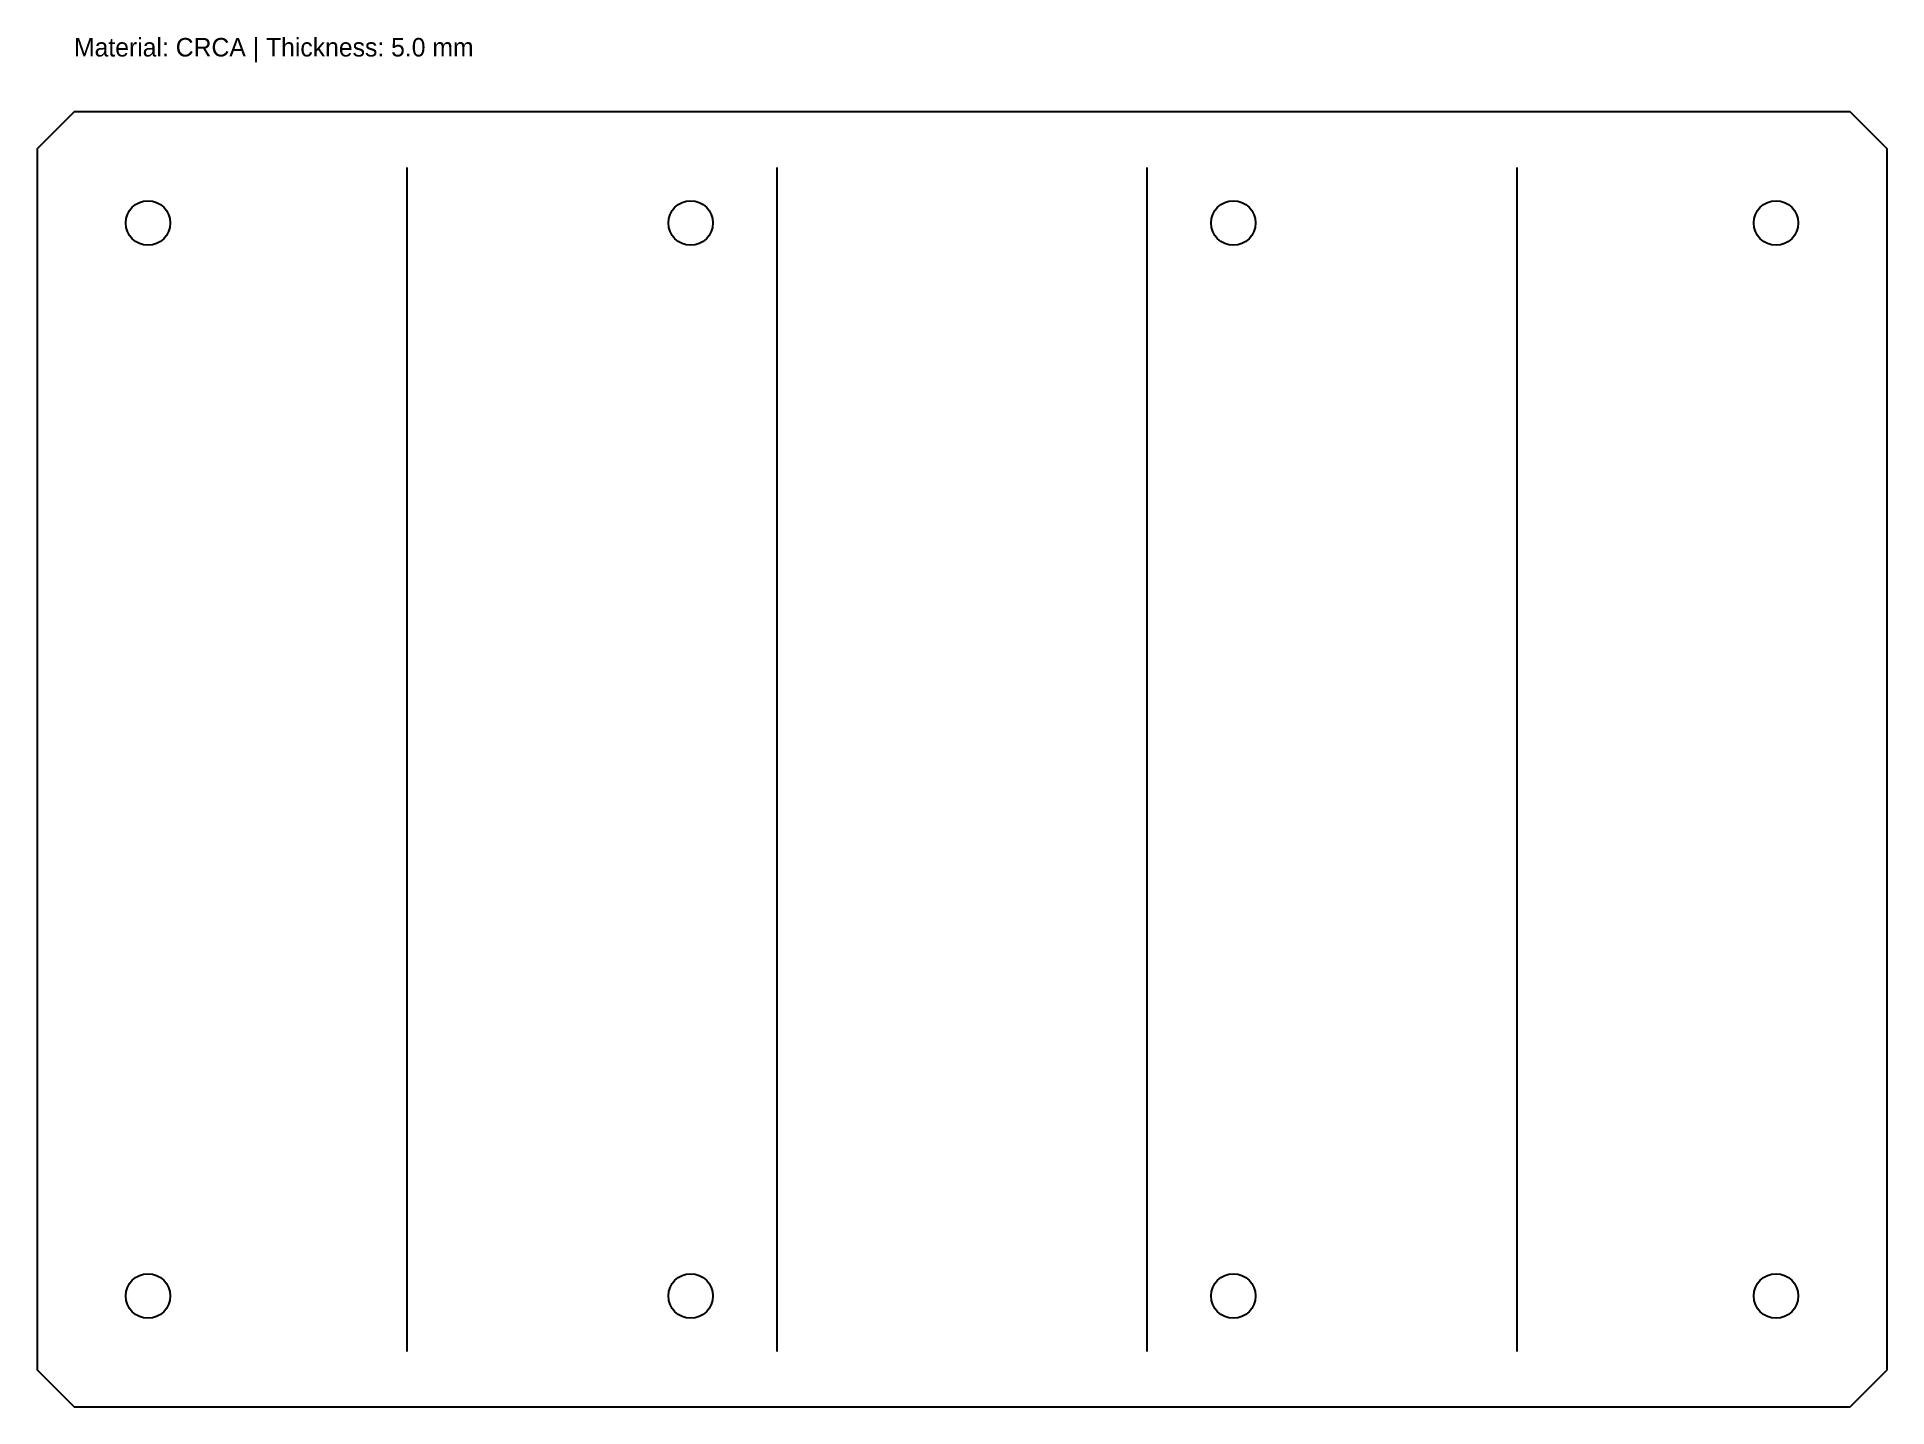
# Model space of a CAD drawing. Header units: metres. Extents: x 0 to 500, y 0 to 370.
import ezdxf

# ---------------------------------------------------------------- set-up
doc = ezdxf.new("R2010")
doc.units = ezdxf.units.M

msp = doc.modelspace()

# ---------------------------------------------------------------- linework, layer by layer
at = {"layer": 'FOLD'}
for p, q in [((100, 15), (100, 335)), ((200, 15), (200, 335)), ((300, 15), (300, 335)), ((400, 15), (400, 335))]:
    msp.add_line(p, q, dxfattribs=at)
at = {"layer": 'HOLES'}
for centre in [(30, 320), (176.67, 320), (323.33, 320), (470, 320), (30, 30), (176.67, 30), (323.33, 30), (470, 30)]:
    msp.add_circle(centre, 6, dxfattribs=at)
at = {"layer": 'PROFILE'}
msp.add_lwpolyline([(10, 0), (490, 0), (500, 10), (500, 340), (490, 350), (10, 350), (0, 340), (0, 10)], close=True, dxfattribs=at)

# ---------------------------------------------------------------- texts
at = {"layer": 'NOTES'}
msp.add_text('Material: CRCA | Thickness: 5.0 mm', height=5, dxfattribs=at).set_placement((10, 365))

doc.saveas('drawing.dxf')
